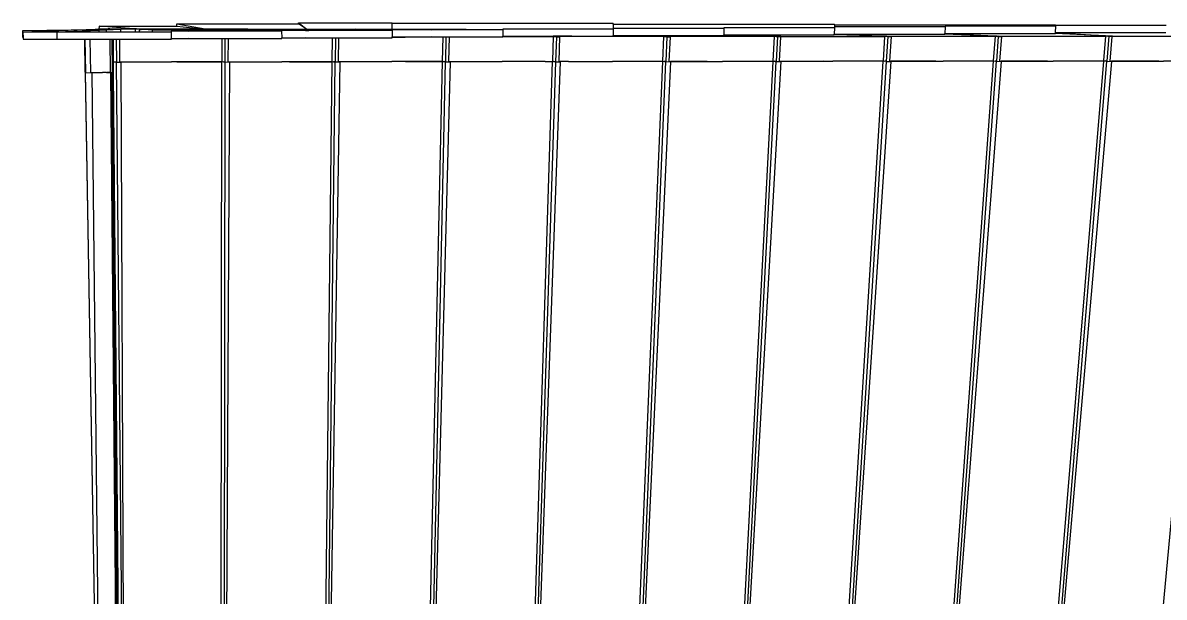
# Model space of a CAD drawing. Extents: x -21493 to 32459, y -48437 to 49697.
# Drawn here: x -13010 to -4994, y 45665 to 49697 of the extents above; entities that cross this region are included whole.
import ezdxf

# ---------------------------------------------------------------- set-up
doc = ezdxf.new("R2010")
doc.units = 0
doc.layers.get('0').update_dxf_attribs({"linetype": 'CONTINUOUS'})

msp = doc.modelspace()

# ---------------------------------------------------------------- linework, layer by layer
for p, q in [((-11072.7, 49697.5), (-10416.2, 49697.5)), ((-11072.7, 49690.7), (-11072.7, 49697.5)), ((-11072.7, 49697.5), (-11016.3, 49653.7)), ((-10416.2, 49694), (-10416.2, 49697.5)), ((-13009.7, 49643.8), (-12500.6, 49651.1)), ((-13009, 49593.8), (-13009.7, 49643.8)), ((-12500.6, 49651.1), (-13009.4, 49632.9)), ((-12769.5, 49632.9), (-13009.4, 49632.9)), ((-13009.4, 49632.9), (-13008, 49593.8)), ((-12475, 49644.6), (-12769.5, 49632.9)), ((-12767.8, 49582.9), (-12769.5, 49632.9)), ((-12475.4, 49632.8), (-12769.5, 49632.9)), ((-12474.8, 49652), (-12500.6, 49651.1)), ((-12500.6, 49651.1), (-12474.8, 49651.5)), ((-12475, 49644.6), (-12475.4, 49632.8)), ((-12425.1, 49632.8), (-12475.4, 49632.8)), ((-12474.8, 49651.5), (-12475, 49644.6)), ((-12425.5, 49646.6), (-12475, 49644.6)), ((-12474.2, 49674.2), (-12474.8, 49652)), ((-12411.5, 49654.3), (-12474.8, 49652)), ((-12474.8, 49651.5), (-12418.5, 49652.3)), ((-12474.8, 49652), (-12474.8, 49651.5)), ((-12229.9, 49656.1), (-12474.2, 49674.2)), ((-12474.2, 49674.2), (-11928, 49674.2)), ((-12425.7, 49650.2), (-12418.5, 49652.3)), ((-12425.7, 49650.2), (-12425.5, 49646.6)), ((-12323.1, 49650.7), (-12425.5, 49646.6)), ((-12425.5, 49646.6), (-12425.1, 49632.8)), ((-12322.8, 49632.8), (-12425.1, 49632.8)), ((-12418.5, 49652.3), (-12411.5, 49654.3)), ((-12418.5, 49652.3), (-12398.8, 49652.6)), ((-12411.5, 49654.3), (-12405.1, 49656.2)), ((-12398.8, 49654.8), (-12411.5, 49654.3)), ((-12405.1, 49656.2), (-12229.9, 49656.1)), ((-12398.8, 49654.8), (-12220.5, 49654.8)), ((-12323.1, 49652.6), (-12398.8, 49652.6)), ((-12220.5, 49654.8), (-12323.1, 49650.7)), ((-12323.1, 49652.6), (-12323.1, 49650.7)), ((-12323.1, 49650.7), (-12322.8, 49632.8)), ((-12219.8, 49632.8), (-12322.8, 49632.8)), ((-12229.9, 49656.1), (-11750.1, 49656)), ((-12211.3, 49654.8), (-12229.9, 49656.1)), ((-12220.5, 49654.8), (-12219.8, 49632.8)), ((-12220.5, 49654.8), (-12211.3, 49654.8)), ((-12192.2, 49632.8), (-12219.8, 49632.8)), ((-12211.3, 49654.8), (-11737.9, 49654.8)), ((-12162, 49651.1), (-12211.3, 49654.8)), ((-12162, 49651.1), (-12192.8, 49646)), ((-12192.8, 49646), (-12192.2, 49632.8)), ((-12100, 49632.8), (-12192.2, 49632.8)), ((-12154.3, 49652.4), (-12162, 49651.1)), ((-12099.6, 49646.5), (-12162, 49651.1)), ((-12154.3, 49652.4), (-11713, 49652.2)), ((-12100, 49632.8), (-12099.6, 49646.5)), ((-11968.3, 49632.8), (-12100, 49632.8)), ((-11928.5, 49646.5), (-12099.6, 49646.5)), ((-11928.6, 49639.1), (-11968.4, 49637.9)), ((-11928.7, 49637.9), (-11968.4, 49637.9)), ((-11968.4, 49637.9), (-11968.3, 49632.8)), ((-11968.3, 49632.8), (-11967.3, 49588)), ((-11928.6, 49639.1), (-11928.7, 49637.9)), ((-11912.9, 49637.9), (-11928.7, 49637.9)), ((-11928.6, 49640.7), (-11928.5, 49646.5)), ((-11921.1, 49639.4), (-11928.6, 49640.7)), ((-11928.6, 49640.7), (-11928.6, 49639.1)), ((-11921.1, 49639.4), (-11928.6, 49639.1)), ((-11687.5, 49646.5), (-11928.5, 49646.5)), ((-11928, 49674.2), (-11927.4, 49690.7)), ((-11928, 49674.2), (-11750.1, 49656)), ((-11927.4, 49690.7), (-11072.7, 49690.7)), ((-11927.4, 49690.7), (-11730.1, 49656)), ((-11687.5, 49646.5), (-11921.1, 49639.4)), ((-11912.9, 49637.9), (-11921.1, 49639.4)), ((-11847.4, 49637.9), (-11912.9, 49637.9)), ((-11847.4, 49637.9), (-11669.9, 49645.4)), ((-11657.4, 49637.9), (-11847.4, 49637.9)), ((-11750.1, 49656), (-11737.9, 49654.8)), ((-11750.1, 49656), (-11730.1, 49656)), ((-11737.9, 49654.8), (-11713, 49652.2)), ((-11737.9, 49654.8), (-11723, 49654.8)), ((-11730.1, 49656), (-11430, 49655.9)), ((-11730.1, 49656), (-11723, 49654.8)), ((-11723, 49654.8), (-11708.5, 49652.2)), ((-11723, 49654.8), (-11449, 49654.8)), ((-11713, 49652.2), (-11702.2, 49651.1)), ((-11713, 49652.2), (-11708.5, 49652.2)), ((-11708.5, 49652.2), (-11702.2, 49651.1)), ((-11708.5, 49652.2), (-11511.3, 49652.1)), ((-11664, 49647.2), (-11702.2, 49651.1)), ((-11664, 49647.2), (-11687.5, 49646.5)), ((-11675.9, 49646.5), (-11687.5, 49646.5)), ((-11675.9, 49646.5), (-11669.9, 49645.4)), ((-11657.1, 49646.5), (-11675.9, 49646.5)), ((-11669.9, 49645.4), (-11657.1, 49646)), ((-11669.9, 49645.4), (-11657.2, 49643.2)), ((-11535.5, 49651.1), (-11664, 49647.2)), ((-11657.1, 49646.5), (-11664, 49647.2)), ((-11657.2, 49643.2), (-11657.4, 49637.9)), ((-11657.3, 49637.9), (-11657.4, 49637.9)), ((-11657.3, 49637.9), (-11657.2, 49643.2)), ((-11489.2, 49637.9), (-11657.3, 49637.9)), ((-11657.2, 49643.2), (-11657.1, 49646)), ((-11489.4, 49643.2), (-11657.2, 49643.2)), ((-11657.1, 49646), (-11535.5, 49651.1)), ((-11657.1, 49646), (-11657.1, 49646.5)), ((-11535.5, 49651.1), (-11511.3, 49652.1)), ((-11502, 49652.1), (-11535.5, 49651.1)), ((-11511.3, 49652.1), (-11449, 49654.8)), ((-11511.3, 49652.1), (-11502, 49652.1)), ((-11449, 49653.7), (-11502, 49652.1)), ((-11502, 49652.1), (-11448.9, 49652.1)), ((-11489.4, 49643.2), (-11489.8, 49651.5)), ((-11489.8, 49651.5), (-11448.9, 49651.5)), ((-11489.2, 49637.9), (-11489.4, 49643.2)), ((-11448.7, 49643.2), (-11489.4, 49643.2)), ((-11448.6, 49637.9), (-11489.2, 49637.9)), ((-11449, 49654.8), (-11449, 49653.7)), ((-11449, 49653.7), (-11429.9, 49653.7)), ((-11448.9, 49652.1), (-11449, 49653.7)), ((-11448.9, 49651.5), (-11448.9, 49652.1)), ((-11448.9, 49652.1), (-11429.9, 49652.1)), ((-11448.9, 49651.5), (-11429.8, 49651.5)), ((-11448.9, 49651.5), (-11448.6, 49643.2)), ((-11448.7, 49643.2), (-11448.9, 49651.5)), ((-11448.6, 49637.9), (-11448.7, 49643.2)), ((-11448.6, 49643.2), (-11448.7, 49643.2)), ((-11448.6, 49643.2), (-11448.5, 49637.9)), ((-11429.5, 49643.2), (-11448.6, 49643.2)), ((-11448.5, 49637.9), (-11448.6, 49637.9)), ((-11429.3, 49637.9), (-11448.5, 49637.9)), ((-11430, 49655.9), (-11429.9, 49653.7)), ((-11429.9, 49653.7), (-11016.9, 49653.7)), ((-11429.9, 49653.7), (-11429.9, 49652.1)), ((-11429.9, 49652.1), (-11429.8, 49651.5)), ((-11429.9, 49652.1), (-11360.7, 49652.1)), ((-11429.8, 49651.5), (-11408.6, 49651.5)), ((-11429.8, 49651.5), (-11429.5, 49643.2)), ((-11429.5, 49643.2), (-11429.3, 49637.9)), ((-11360.2, 49643.2), (-11429.5, 49643.2)), ((-11359.9, 49637.9), (-11429.3, 49637.9)), ((-11360.6, 49651.1), (-11408.6, 49651.5)), ((-11360.7, 49652.1), (-11360.6, 49651.1)), ((-11356.8, 49651), (-11360.6, 49651.1)), ((-11360.6, 49651.1), (-11360.2, 49643.2)), ((-11360.2, 49643.2), (-11359.9, 49637.9)), ((-11356.5, 49643.2), (-11360.2, 49643.2)), ((-11356.2, 49637.9), (-11359.9, 49637.9)), ((-11356.5, 49643.2), (-11356.8, 49651)), ((-11356.2, 49637.9), (-11356.5, 49643.2)), ((-11184, 49643.2), (-11356.5, 49643.2)), ((-11192, 49637.9), (-11356.2, 49637.9)), ((-11184, 49643.2), (-11192, 49643)), ((-11067.2, 49643), (-11192, 49643)), ((-11192, 49643), (-11192, 49637.9)), ((-11192, 49637.9), (-11191.3, 49593.1)), ((-11006, 49646.5), (-11184, 49643.2)), ((-11067.4, 49643.2), (-11184, 49643.2)), ((-11016.9, 49653.7), (-11072.7, 49690.7)), ((-11067.2, 49643), (-11067.4, 49643.2)), ((-11019.1, 49643.2), (-11067.4, 49643.2)), ((-11024.1, 49643), (-11067.2, 49643)), ((-11024.1, 49643), (-11019.1, 49643.2)), ((-11002.6, 49643), (-11024.1, 49643)), ((-11019.1, 49643.2), (-11001.8, 49643.7)), ((-11002.8, 49643.2), (-11019.1, 49643.2)), ((-11016.9, 49653.7), (-11016.3, 49653.7)), ((-11013, 49651.1), (-11016.9, 49653.7)), ((-11016.3, 49653.7), (-11013, 49651.1)), ((-11016.3, 49653.7), (-10672.5, 49653.7)), ((-11006, 49646.5), (-11013, 49651.1)), ((-10759.1, 49651.1), (-11006, 49646.5)), ((-11001.8, 49643.7), (-11006, 49646.5)), ((-11002.8, 49643.2), (-11002.6, 49643)), ((-11001, 49643.2), (-11002.8, 49643.2)), ((-11001, 49643), (-11002.6, 49643)), ((-11001.8, 49643.7), (-10759.1, 49651.1)), ((-11001, 49643.2), (-11001.8, 49643.7)), ((-11001, 49643), (-11001, 49643.2)), ((-10672.4, 49643), (-11001, 49643)), ((-10759.1, 49651.1), (-10672.5, 49653.7)), ((-10672.5, 49652.7), (-10759.1, 49651.1)), ((-10672.5, 49653.7), (-10672.5, 49652.7)), ((-10672.4, 49643), (-10672.5, 49652.7)), ((-10672.5, 49652.7), (-10672.3, 49643)), ((-10672.5, 49652.7), (-10416.2, 49652.7)), ((-10672.3, 49643), (-10672.4, 49643)), ((-10416.2, 49643), (-10672.3, 49643)), ((-10416.2, 49694), (-8863.3, 49694)), ((-10416.2, 49652.7), (-10416.2, 49694)), ((-10416.2, 49652.7), (-9896, 49652.7)), ((-10416.2, 49643), (-10416.2, 49652.7)), ((-10415.6, 49643), (-10416.2, 49643)), ((-9982.6, 49651.1), (-10415.6, 49648.2)), ((-10415.6, 49648.2), (-10415.6, 49643)), ((-10141.2, 49648.2), (-10415.6, 49648.2)), ((-10415.6, 49643), (-10415.4, 49598.2)), ((-10141.2, 49648.2), (-9982.6, 49651.1)), ((-9896, 49648.2), (-10141.2, 49648.2)), ((-9982.6, 49651.1), (-9896, 49652.7)), ((-9896, 49651.7), (-9982.6, 49651.1)), ((-9896, 49652.7), (-9896, 49651.7)), ((-9896, 49648.2), (-9896, 49651.7)), ((-9896, 49651.7), (-9639.2, 49651.7)), ((-9896, 49651.7), (-9896, 49648.2)), ((-9639.2, 49648.2), (-9896, 49648.2)), ((-9896, 49648.2), (-9896, 49648.2)), ((-9639.2, 49648.2), (-9639.4, 49603.3)), ((-8863.3, 49653.3), (-9639.2, 49653.3)), ((-9639.2, 49653.3), (-9639.2, 49651.7)), ((-9639.2, 49651.7), (-9639.2, 49648.2)), ((-8863.3, 49688.9), (-8863.3, 49694)), ((-8863.3, 49688.9), (-7310.4, 49688.9)), ((-8863.3, 49688.9), (-8863.3, 49653.3)), ((-8862.7, 49653.3), (-8863.3, 49653.3)), ((-8862.7, 49653.3), (-8863.3, 49608.4)), ((-8086.2, 49658.4), (-8862.7, 49658.4)), ((-8862.7, 49658.4), (-8862.7, 49653.3)), ((-8086.2, 49658.4), (-8087.2, 49613.5)), ((-8086.1, 49663.5), (-8086.2, 49658.4)), ((-7310.4, 49663.5), (-8086.1, 49663.5)), ((-7309.7, 49663.5), (-7311.1, 49618.6)), ((-7311.1, 49618.6), (-7310.6, 49618.6)), ((-7310.7, 49613.5), (-7310.6, 49618.6)), ((-7310.6, 49618.6), (-6534.6, 49618.6)), ((-7310.6, 49618.6), (-6957.3, 49604.3)), ((-7310.4, 49683.8), (-7310.4, 49688.9)), ((-7310.4, 49683.8), (-5757.5, 49683.8)), ((-7310.4, 49683.8), (-7310.4, 49663.5)), ((-7309.7, 49663.5), (-7310.4, 49663.5)), ((-7309.5, 49668.6), (-7309.7, 49663.5)), ((-6533.1, 49668.6), (-7309.5, 49668.6)), ((-6533.1, 49668.6), (-6534.9, 49623.7)), ((-6534.9, 49623.7), (-6534.4, 49623.7)), ((-6534.6, 49618.6), (-6534.4, 49623.7)), ((-6181.4, 49604.4), (-6534.6, 49618.6)), ((-6534.4, 49623.7), (-5758.4, 49623.7)), ((-6534.4, 49623.7), (-6181.3, 49605.3)), ((-6532.9, 49673.7), (-6533.1, 49668.6)), ((-5757.5, 49673.7), (-6532.9, 49673.7)), ((-5756.5, 49673.7), (-5758.6, 49628.8)), ((-5758.6, 49628.8), (-5758.2, 49628.8)), ((-5758.4, 49623.7), (-5758.2, 49628.8)), ((-5405.4, 49605.3), (-5758.4, 49623.7)), ((-5758.2, 49628.8), (-4982.2, 49628.8)), ((-5758.2, 49628.8), (-5405.3, 49606.2)), ((-5757.5, 49678.8), (-5757.5, 49683.8)), ((-5757.5, 49678.8), (-5756.2, 49678.8)), ((-5757.5, 49673.7), (-5757.5, 49678.8)), ((-5756.5, 49673.7), (-5757.5, 49673.7)), ((-5756.2, 49678.8), (-5756.5, 49673.7)), ((-4979.8, 49678.8), (-5756.2, 49678.8)), ((-13008, 49593.8), (-13009, 49593.8)), ((-13008, 49593.8), (-13007.6, 49582.9)), ((-13007.6, 49582.9), (-12767.8, 49582.9)), ((-12767.8, 49582.9), (-12577, 49582.9)), ((-12577, 49582.9), (-12573.1, 49351.1)), ((-12577, 49582.9), (-12570.9, 49582.9)), ((-12570.9, 49582.9), (-12538, 49582.9)), ((-12567, 49351.8), (-12570.9, 49582.9)), ((-12538, 49582.9), (-12535.5, 49349.2)), ((-12538, 49582.9), (-12398.4, 49582.9)), ((-12398.4, 49582.9), (-12396.3, 49351.9)), ((-12398.4, 49582.9), (-12382.5, 49582.9)), ((-12380.4, 49352.6), (-12382.5, 49582.9)), ((-12382.5, 49582.9), (-12376.3, 49582.9)), ((-12376.3, 49582.9), (-12374.9, 49423)), ((-12376.3, 49582.9), (-12351.3, 49582.9)), ((-12349.9, 49420.3), (-12351.3, 49582.9)), ((-12351.3, 49582.9), (-12329, 49582.9)), ((-12328.3, 49424.3), (-12329, 49582.9)), ((-12329, 49582.9), (-11966.7, 49582.9)), ((-11967.3, 49588), (-11966.8, 49588)), ((-11966.7, 49582.9), (-11966.8, 49588)), ((-11966.8, 49588), (-11846.2, 49588)), ((-11846.2, 49588), (-11966.7, 49582.9)), ((-11846.2, 49588), (-11613.1, 49588)), ((-11613.1, 49588), (-11613.2, 49425.3)), ((-11613.1, 49588), (-11588.1, 49588)), ((-11588.3, 49422.3), (-11588.1, 49588)), ((-11588.1, 49588), (-11565.8, 49588)), ((-11566.7, 49424.8), (-11565.8, 49588)), ((-11565.8, 49588), (-11190.8, 49588)), ((-11191.3, 49593.1), (-11190.9, 49593.1)), ((-11190.8, 49588), (-11190.9, 49593.1)), ((-11190.9, 49593.1), (-11023.3, 49593.1)), ((-11023.3, 49593.1), (-11190.8, 49588)), ((-11023.3, 49593.1), (-10837.2, 49593.1)), ((-10837.2, 49593.1), (-10839.1, 49426.1)), ((-10837.2, 49593.1), (-10812.2, 49593.1)), ((-10814.1, 49423), (-10812.2, 49593.1)), ((-10812.2, 49593.1), (-10789.9, 49593.1)), ((-10792.5, 49425.3), (-10789.9, 49593.1)), ((-10789.9, 49593.1), (-10414.9, 49593.1)), ((-10415.4, 49598.2), (-10415, 49598.2)), ((-10414.9, 49593.1), (-10415, 49598.2)), ((-10415, 49598.2), (-10140.8, 49598.2)), ((-10140.8, 49598.2), (-10414.9, 49593.1)), ((-10140.8, 49598.2), (-10061.2, 49598.2)), ((-10061.2, 49598.2), (-10064.9, 49426.9)), ((-10061.2, 49598.2), (-10036.3, 49598.2)), ((-10040, 49423.7), (-10036.3, 49598.2)), ((-10036.3, 49598.2), (-10013.9, 49598.2)), ((-10018.3, 49425.8), (-10013.9, 49598.2)), ((-10013.9, 49598.2), (-9638.9, 49598.2)), ((-9639.4, 49603.3), (-9638.9, 49603.3)), ((-9638.9, 49601), (-9638.9, 49603.3)), ((-9638.9, 49603.3), (-9119.7, 49603.3)), ((-9638.9, 49603.3), (-9285.2, 49601.5)), ((-9638.9, 49601), (-9285.3, 49601)), ((-9638.9, 49600.8), (-9638.9, 49601)), ((-9285.3, 49600.8), (-9638.9, 49600.8)), ((-9638.9, 49598.2), (-9638.9, 49600.8)), ((-9285.3, 49600.6), (-9638.9, 49598.2)), ((-9285.3, 49600.6), (-9290.8, 49427.8)), ((-9285.2, 49601.5), (-9285.3, 49601)), ((-9285.3, 49601), (-9285.3, 49600.8)), ((-9285.3, 49600.8), (-9285.3, 49600.6)), ((-9271.1, 49600.7), (-9285.3, 49600.6)), ((-9155.2, 49602.9), (-9285.2, 49602.8)), ((-9285.2, 49602.8), (-9275, 49601.4)), ((-9285.2, 49602.8), (-9285.2, 49601.5)), ((-9285.2, 49601.5), (-9275, 49601.4)), ((-9275, 49601.4), (-9237.9, 49601.3)), ((-9275, 49601.4), (-9269.1, 49600.7)), ((-9263.5, 49600.7), (-9269.1, 49600.7)), ((-9269.1, 49600.7), (-9263.5, 49599.9)), ((-9265.9, 49424.4), (-9260.3, 49599.5)), ((-9263.5, 49600.7), (-9241.8, 49600.9)), ((-9263.4, 49600.8), (-9263.5, 49600.8)), ((-9263.5, 49600.7), (-9263.4, 49600.8)), ((-9263.4, 49599.9), (-9263.5, 49600.7)), ((-9263.5, 49599.9), (-9263.4, 49599.9)), ((-9263.4, 49599.9), (-9260.3, 49599.5)), ((-9260.3, 49599.5), (-9241.8, 49599.5)), ((-9244.2, 49426.3), (-9237.9, 49599.6)), ((-9241.8, 49601), (-9241.8, 49600.9)), ((-9241.8, 49600.9), (-9241.8, 49599.5)), ((-9237.9, 49600.9), (-9241.8, 49600.9)), ((-9241.8, 49599.5), (-9237.9, 49599.6)), ((-9174.9, 49601.3), (-9237.9, 49601.3)), ((-9237.9, 49601.3), (-9237.9, 49601.3)), ((-9237.9, 49601.3), (-9237.9, 49600.9)), ((-9237.9, 49600.9), (-9237.9, 49599.6)), ((-9155.2, 49601.5), (-9174.9, 49601.3)), ((-9155.2, 49601.3), (-9174.9, 49601.3)), ((-9144.7, 49601.5), (-9155.2, 49602.9)), ((-9155.2, 49602.9), (-9155.2, 49601.5)), ((-9155.2, 49601.5), (-9155.2, 49601.3)), ((-9144.7, 49601.5), (-9155.2, 49601.5)), ((-9143.1, 49601.3), (-9155.2, 49601.3)), ((-9119.7, 49601.7), (-9144.7, 49601.5)), ((-9143.1, 49601.3), (-9144.7, 49601.5)), ((-9119.7, 49601.3), (-9143.1, 49601.3)), ((-9119.7, 49601.7), (-9119.7, 49603.3)), ((-9119.7, 49603.3), (-8862.9, 49603.3)), ((-9119.7, 49601.3), (-9119.7, 49601.7)), ((-8509.3, 49601.3), (-9119.7, 49601.3)), ((-8863.3, 49608.4), (-8862.9, 49608.4)), ((-8862.9, 49603.3), (-8862.9, 49608.4)), ((-8862.9, 49608.4), (-8086.8, 49608.4)), ((-8862.9, 49608.4), (-8509.3, 49602.4)), ((-8509.3, 49601.5), (-8862.9, 49603.3)), ((-8509.3, 49601.3), (-8516.6, 49428.6)), ((-8509.3, 49602.4), (-8499.7, 49602.3)), ((-8509.3, 49602.4), (-8509.3, 49601.5)), ((-8509.3, 49601.5), (-8509.3, 49601.3)), ((-8495.1, 49601.4), (-8509.3, 49601.5)), ((-8499.7, 49602.3), (-8461.9, 49601.6)), ((-8499.7, 49602.3), (-8493.4, 49601.4)), ((-8461.9, 49601.3), (-8493.4, 49601.4)), ((-8493.4, 49601.4), (-8487.5, 49600.6)), ((-8491.7, 49425.1), (-8484.4, 49600.2)), ((-8487.5, 49600.6), (-8487.5, 49601.3)), ((-8465.8, 49601.2), (-8487.5, 49601.3)), ((-8487.5, 49601.3), (-8487.5, 49601.3)), ((-8487.5, 49600.6), (-8484.4, 49600.2)), ((-8484.4, 49600.2), (-8465.9, 49600)), ((-8470, 49426.8), (-8462, 49599.9)), ((-8465.8, 49601.2), (-8465.9, 49600)), ((-8465.9, 49600), (-8462, 49599.9)), ((-8461.9, 49601.3), (-8462, 49599.9)), ((-7733.4, 49601.8), (-8461.9, 49601.8)), ((-8461.9, 49601.8), (-8461.9, 49601.6)), ((-8461.9, 49601.6), (-8461.9, 49601.3)), ((-8087.2, 49613.5), (-8086.8, 49613.5)), ((-8086.8, 49608.4), (-8086.8, 49613.5)), ((-8086.8, 49613.5), (-7310.7, 49613.5)), ((-8086.8, 49613.5), (-7733.3, 49603.4)), ((-7733.4, 49602.4), (-8086.8, 49608.4)), ((-7733.4, 49601.8), (-7742.4, 49429.4)), ((-7733.3, 49603.4), (-7733.4, 49602.4)), ((-7719, 49602.2), (-7733.4, 49602.4)), ((-7733.4, 49602.2), (-7733.4, 49601.8)), ((-7733.3, 49603.4), (-7724.7, 49603.1)), ((-7724.7, 49603.1), (-7686, 49602)), ((-7724.7, 49603.1), (-7718, 49602.2)), ((-7686, 49601.7), (-7718, 49602.2)), ((-7718, 49602.2), (-7716.1, 49601.9)), ((-7717.6, 49425.8), (-7708.4, 49600.8)), ((-7716.1, 49601.9), (-7711.6, 49601.3)), ((-7711.6, 49601.3), (-7711.5, 49601.8)), ((-7711.5, 49601.8), (-7711.6, 49601.8)), ((-7711.6, 49601.3), (-7708.4, 49600.8)), ((-7689.9, 49601.5), (-7711.5, 49601.8)), ((-7708.4, 49600.8), (-7689.9, 49600.4)), ((-7695.9, 49427.3), (-7686.1, 49600.3)), ((-7689.9, 49601.5), (-7689.9, 49600.4)), ((-7689.9, 49600.4), (-7686.1, 49600.3)), ((-7686, 49601.4), (-7686.1, 49600.3)), ((-7685.9, 49602.3), (-7686, 49602)), ((-7686, 49602), (-7686, 49601.7)), ((-7686, 49601.7), (-7686, 49601.4)), ((-7685.9, 49602.3), (-6957.5, 49602.4)), ((-6957.4, 49603.4), (-7310.7, 49613.5)), ((-6957.5, 49602.4), (-6968.2, 49430.3)), ((-6957.4, 49603), (-6957.5, 49602.4)), ((-6957.3, 49604.3), (-6957.4, 49603.4)), ((-6943, 49603), (-6957.4, 49603.4)), ((-6957.3, 49604.3), (-6947.9, 49603.9)), ((-6947.9, 49603.9), (-6910, 49602.4)), ((-6947.9, 49603.9), (-6940.9, 49602.9)), ((-6943.4, 49426.5), (-6932.5, 49601.7)), ((-6910, 49602), (-6940.9, 49602.9)), ((-6940.9, 49602.9), (-6937.5, 49602.4)), ((-6937.5, 49602.4), (-6935.6, 49602.1)), ((-6935.6, 49602.4), (-6935.6, 49602.4)), ((-6935.6, 49602.1), (-6935.6, 49602.4)), ((-6913.9, 49601.7), (-6935.6, 49602.4)), ((-6935.6, 49602.1), (-6935.6, 49602.1)), ((-6935.6, 49602.1), (-6932.5, 49601.7)), ((-6932.5, 49601.7), (-6914, 49601)), ((-6921.7, 49427.8), (-6910.1, 49600.9)), ((-6914, 49601), (-6913.9, 49601.7)), ((-6914, 49601), (-6910.1, 49600.9)), ((-6910, 49602), (-6910.1, 49601.6)), ((-6910.1, 49601.6), (-6910.1, 49600.9)), ((-6910, 49602.8), (-6181.5, 49602.9)), ((-6910, 49602.8), (-6910, 49602.4)), ((-6910, 49602.4), (-6910, 49602)), ((-6181.5, 49602.9), (-6194, 49431.1)), ((-6181.5, 49603.8), (-6181.5, 49602.9)), ((-6181.3, 49605.3), (-6181.4, 49604.4)), ((-6167, 49603.8), (-6181.4, 49604.4)), ((-6181.3, 49605.3), (-6173.5, 49604.9)), ((-6173.5, 49604.9), (-6134.1, 49602.8)), ((-6173.5, 49604.9), (-6166, 49603.7)), ((-6169.3, 49427.2), (-6156.6, 49602.3)), ((-6134.1, 49602.4), (-6166, 49603.7)), ((-6166, 49603.7), (-6160.8, 49602.9)), ((-6160.8, 49602.9), (-6159.7, 49602.8)), ((-6159.7, 49602.9), (-6159.6, 49602.9)), ((-6159.7, 49602.8), (-6159.6, 49602.8)), ((-6159.6, 49602.8), (-6159.6, 49602.9)), ((-6138, 49602), (-6159.6, 49602.9)), ((-6159.6, 49602.8), (-6156.6, 49602.3)), ((-6156.6, 49602.3), (-6138, 49601.4)), ((-6147.5, 49428.3), (-6134.2, 49601.2)), ((-6138, 49602), (-6138, 49601.4)), ((-6138, 49601.4), (-6134.2, 49601.2)), ((-6134.1, 49601.9), (-6134.2, 49601.2)), ((-6134, 49603.4), (-6134.1, 49602.8)), ((-6134.1, 49602.8), (-6134.1, 49602.4)), ((-6134.1, 49602.4), (-6134.1, 49601.9)), ((-6134, 49603.4), (-5405.6, 49603.4)), ((-5405.6, 49603.4), (-5419.8, 49431.9)), ((-5405.5, 49604.6), (-5405.6, 49603.4)), ((-5405.3, 49606.2), (-5405.4, 49605.3)), ((-5390.9, 49604.6), (-5405.4, 49605.3)), ((-5405.3, 49606.2), (-5396.7, 49605.7)), ((-5396.7, 49605.7), (-5358.1, 49603.2)), ((-5396.7, 49605.7), (-5388.8, 49604.4)), ((-5395.1, 49427.9), (-5380.6, 49603.1)), ((-5358.1, 49602.8), (-5388.8, 49604.4)), ((-5388.8, 49604.4), (-5381.7, 49603.3)), ((-5362, 49602.3), (-5381.7, 49603.3)), ((-5381.7, 49603.3), (-5380.6, 49603.1)), ((-5380.6, 49603.1), (-5362, 49602.1)), ((-5373.3, 49428.9), (-5358.2, 49601.8)), ((-5362, 49602.3), (-5362, 49602.1)), ((-5362, 49602.1), (-5358.2, 49601.8)), ((-5358.1, 49602.8), (-5358.2, 49602.1)), ((-5358.2, 49602.1), (-5358.2, 49601.8)), ((-5358, 49603.9), (-5358.1, 49603.2)), ((-5358.1, 49603.2), (-5358.1, 49602.8)), ((-5358, 49603.9), (-4629.6, 49604)), ((-12375.4, 49423), (-12374.9, 49423)), ((-12374.9, 49423), (-12375.4, 49423)), ((-12375.4, 49423), (-12374.8, 49352.7)), ((-12374.9, 49423), (-12374.9, 49423)), ((-12374.9, 49423), (-12350.4, 49420.3)), ((-12351, 49420.3), (-12374.9, 49423)), ((-12314.7, 45432.1), (-12351, 49420.3)), ((-12350.4, 49420.3), (-12351, 49420.3)), ((-12350.4, 49420.3), (-12349.9, 49420.3)), ((-12349.9, 49420.3), (-12319.8, 49421.7)), ((-12328.3, 49424.3), (-12319.6, 49424.3)), ((-12319.8, 49421.7), (-12319.5, 49421.7)), ((-12301.4, 45435.8), (-12319.8, 49421.7)), ((-12319.6, 49424.3), (-11965.9, 49424.3)), ((-11928.5, 49424.3), (-11965.9, 49424.3)), ((-11928.5, 49424.3), (-11736.3, 49424.3)), ((-11736.3, 49424.1), (-11928.5, 49424.3)), ((-11736.3, 49424.3), (-11736.3, 49424.1)), ((-11736.3, 49424.3), (-11720.9, 49424.3)), ((-11720.9, 49424.1), (-11736.3, 49424.1)), ((-11720.9, 49424.1), (-11720.9, 49424.3)), ((-11720.9, 49424.3), (-11675.7, 49424.3)), ((-11675.7, 49424), (-11720.9, 49424.1)), ((-11675.7, 49424.3), (-11675.7, 49424)), ((-11675.7, 49424.3), (-11630.7, 49424.3)), ((-11630.7, 49424), (-11675.7, 49424)), ((-11630.7, 49424.3), (-11630.7, 49424)), ((-11630.7, 49424.3), (-11613.6, 49424.3)), ((-11613.6, 49424), (-11630.7, 49424)), ((-11613.6, 49424), (-11618.1, 45437.3)), ((-11613.2, 49425.2), (-11613.6, 49425.3)), ((-11613.6, 49425.3), (-11613.2, 49425.3)), ((-11613.6, 49425.3), (-11613.6, 49424.3)), ((-11613.6, 49424.3), (-11613.6, 49424)), ((-11613.2, 49425.3), (-11613.2, 49425.2)), ((-11613.2, 49425.2), (-11613.2, 49425.1)), ((-11613.2, 49425.1), (-11601.3, 49423.8)), ((-11589.8, 49422.4), (-11601.3, 49423.8)), ((-11601.3, 49423.8), (-11589.3, 49422.4)), ((-11594.3, 45434.2), (-11589.8, 49422.4)), ((-11589.3, 49422.4), (-11589.8, 49422.4)), ((-11589.3, 49422.4), (-11588.3, 49422.3)), ((-11588.3, 49422.3), (-11557.9, 49423.4)), ((-11557.9, 49423.4), (-11580.2, 45436.4)), ((-11566.7, 49424.8), (-11557.6, 49424.8)), ((-11557.9, 49423.4), (-11557.6, 49423.4)), ((-11557.6, 49424.8), (-11191.8, 49424.8)), ((-11136.7, 49424.8), (-11191.8, 49424.8)), ((-11136.7, 49424.8), (-10839.5, 49424.8)), ((-10839.5, 49424.6), (-11136.7, 49424.8)), ((-10839.5, 49424.6), (-10884.7, 45438.1)), ((-10860.9, 45435), (-10815.7, 49423.1)), ((-10783.7, 49423.8), (-10846.8, 45437)), ((-10839.1, 49426.1), (-10839.5, 49426.1)), ((-10839.5, 49426.1), (-10839.1, 49426.1)), ((-10839.5, 49426.1), (-10839.5, 49424.8)), ((-10839.5, 49424.8), (-10839.5, 49424.6)), ((-10839.1, 49426.1), (-10839.1, 49426)), ((-10839.1, 49426.1), (-10839.1, 49426.1)), ((-10839.1, 49426), (-10827.1, 49424.6)), ((-10815.7, 49423.1), (-10827.1, 49424.6)), ((-10827.1, 49424.6), (-10815.1, 49423.1)), ((-10815.1, 49423.1), (-10815.7, 49423.1)), ((-10815.1, 49423.1), (-10814.1, 49423)), ((-10814.1, 49423), (-10783.7, 49423.8)), ((-10792.5, 49425.3), (-10783.5, 49425.3)), ((-10783.7, 49423.8), (-10783.5, 49423.8)), ((-10783.5, 49425.3), (-10417.6, 49425.3)), ((-10321.7, 49425.3), (-10417.6, 49425.3)), ((-10321.7, 49425.3), (-10065.4, 49425.3)), ((-10065.4, 49425.2), (-10321.7, 49425.3)), ((-10065.4, 49425.2), (-10151.3, 45438.9)), ((-10127.5, 45435.7), (-10041.6, 49423.8)), ((-10009.6, 49424.1), (-10113.4, 45437.6)), ((-10065.3, 49426.9), (-10065.4, 49425.3)), ((-10065.4, 49425.3), (-10065.4, 49425.2)), ((-10064.9, 49426.9), (-10065.3, 49426.9)), ((-10065.3, 49426.9), (-10064.9, 49426.9)), ((-10064.9, 49426.9), (-10064.9, 49426.8)), ((-10064.9, 49426.9), (-10064.9, 49426.9)), ((-10064.9, 49426.8), (-10053.9, 49425.4)), ((-10051.9, 49425.2), (-10053.9, 49425.4)), ((-10051.8, 49425.2), (-10051.9, 49425.2)), ((-10041.6, 49423.8), (-10051.8, 49425.2)), ((-10051.8, 49425.2), (-10041, 49423.8)), ((-10041, 49423.8), (-10041.6, 49423.8)), ((-10041, 49423.8), (-10040, 49423.7)), ((-10040, 49423.7), (-10009.6, 49424.1)), ((-10018.3, 49425.8), (-10009.3, 49425.8)), ((-10009.6, 49424.1), (-10009.3, 49424.1)), ((-10009.3, 49425.8), (-9643.5, 49425.8)), ((-9340.7, 49425.8), (-9643.5, 49425.8)), ((-9291.2, 49425.8), (-9417.8, 45439.7)), ((-9394.1, 45436.4), (-9267.4, 49424.5)), ((-9235.5, 49424.4), (-9380, 45438.2)), ((-9340.7, 49425.8), (-9291.2, 49425.8)), ((-9290.8, 49427.7), (-9291.2, 49427.8)), ((-9291.2, 49427.8), (-9290.8, 49427.8)), ((-9291.2, 49427.8), (-9291.2, 49425.8)), ((-9290.8, 49427.8), (-9290.8, 49427.7)), ((-9290.8, 49427.7), (-9290.8, 49427.7)), ((-9290.8, 49427.7), (-9281.7, 49426.5)), ((-9267.4, 49424.5), (-9281.7, 49426.5)), ((-9281.7, 49426.5), (-9266.7, 49424.5)), ((-9266.7, 49424.5), (-9267.4, 49424.5)), ((-9266.7, 49424.5), (-9265.9, 49424.4)), ((-9265.9, 49424.4), (-9235.5, 49424.4)), ((-9244.2, 49426.3), (-9235.1, 49426.3)), ((-9244.2, 49426.3), (-9235.1, 49426.3)), ((-9235.5, 49424.4), (-9235.2, 49424.4)), ((-9177.8, 49426.3), (-9235.1, 49426.3)), ((-9177.8, 49426.3), (-8869.3, 49426.3)), ((-8517.1, 49426.4), (-8869.3, 49426.3)), ((-8517.1, 49426.4), (-8684.4, 45440.6)), ((-8660.7, 45437.1), (-8493.3, 49425.2)), ((-8461.3, 49424.8), (-8646.5, 45438.8)), ((-8517, 49428.6), (-8517.1, 49426.4)), ((-8516.6, 49428.6), (-8517, 49428.6)), ((-8517, 49428.6), (-8516.6, 49428.6)), ((-8516.6, 49428.6), (-8516.6, 49428.5)), ((-8516.6, 49428.6), (-8516.6, 49428.6)), ((-8516.6, 49428.5), (-8504.7, 49426.9)), ((-8501.3, 49426.4), (-8504.7, 49426.9)), ((-8501.1, 49426.4), (-8501.3, 49426.4)), ((-8493.3, 49425.2), (-8501.1, 49426.4)), ((-8501.1, 49426.4), (-8492.7, 49425.2)), ((-8492.7, 49425.2), (-8493.3, 49425.2)), ((-8492.7, 49425.2), (-8491.7, 49425.1)), ((-8491.7, 49425.1), (-8461.3, 49424.8)), ((-8470, 49426.8), (-8461, 49426.7)), ((-8470, 49426.8), (-8361.6, 49426.8)), ((-8461.3, 49424.8), (-8461.1, 49424.8)), ((-8361.6, 49426.7), (-8461, 49426.7)), ((-8361.6, 49426.8), (-8361.6, 49426.7)), ((-8203.1, 49426.8), (-8361.6, 49426.7)), ((-8361.6, 49426.8), (-8203.1, 49426.8)), ((-8203.1, 49426.8), (-8095.1, 49426.8)), ((-7742.9, 49427), (-8095.1, 49426.8)), ((-7742.9, 49427), (-7951, 45441.4)), ((-7927.3, 45437.8), (-7719.1, 49426)), ((-7687.2, 49425.1), (-7913.1, 45439.5)), ((-7742.8, 49429.4), (-7742.9, 49427)), ((-7742.4, 49429.4), (-7742.8, 49429.4)), ((-7742.8, 49429.4), (-7742.4, 49429.4)), ((-7742.4, 49429.4), (-7742.4, 49429.3)), ((-7742.4, 49429.4), (-7742.4, 49429.4)), ((-7742.4, 49429.3), (-7730.5, 49427.6)), ((-7725.8, 49426.9), (-7730.5, 49427.6)), ((-7725.6, 49426.9), (-7725.8, 49426.9)), ((-7719.1, 49426), (-7725.6, 49426.9)), ((-7725.6, 49426.9), (-7718.6, 49425.9)), ((-7718.6, 49425.9), (-7719.1, 49426)), ((-7718.6, 49425.9), (-7717.6, 49425.8)), ((-7717.6, 49425.8), (-7687.2, 49425.1)), ((-7695.9, 49427.3), (-7686.8, 49427.1)), ((-7695.9, 49427.3), (-7674.2, 49427.3)), ((-7687.2, 49425.1), (-7686.9, 49425.1)), ((-7674.2, 49427.1), (-7686.8, 49427.1)), ((-7674.2, 49427.1), (-7674.2, 49427.3)), ((-7388.4, 49427.3), (-7674.2, 49427.1)), ((-7674.2, 49427.3), (-7388.4, 49427.3)), ((-7388.4, 49427.3), (-7321, 49427.3)), ((-6968.8, 49427.6), (-7321, 49427.3)), ((-6968.8, 49427.6), (-7217.5, 45442.2)), ((-7193.9, 45438.5), (-6945, 49426.7)), ((-6913, 49425.5), (-7179.7, 45440.1)), ((-6968.6, 49430.3), (-6968.8, 49427.6)), ((-6968.2, 49430.2), (-6968.6, 49430.3)), ((-6968.6, 49430.3), (-6968.2, 49430.3)), ((-6968.2, 49430.3), (-6968.2, 49430.2)), ((-6968.2, 49430.2), (-6968.2, 49430.2)), ((-6968.2, 49430.2), (-6956.3, 49428.4)), ((-6950.2, 49427.5), (-6956.3, 49428.4)), ((-6949.9, 49427.5), (-6950.2, 49427.5)), ((-6945, 49426.7), (-6949.9, 49427.5)), ((-6949.9, 49427.5), (-6944.4, 49426.6)), ((-6944.4, 49426.6), (-6945, 49426.7)), ((-6944.4, 49426.6), (-6943.4, 49426.5)), ((-6943.4, 49426.5), (-6913, 49425.5)), ((-6921.7, 49427.8), (-6912.6, 49427.5)), ((-6921.7, 49427.8), (-6813.1, 49427.8)), ((-6913, 49425.5), (-6912.8, 49425.4)), ((-6813.1, 49427.6), (-6912.6, 49427.5)), ((-6813.1, 49427.8), (-6813.1, 49427.6)), ((-6813.1, 49427.8), (-6708.2, 49427.8)), ((-6708.2, 49427.7), (-6813.1, 49427.6)), ((-6708.2, 49427.7), (-6708.2, 49427.8)), ((-6708.2, 49427.8), (-6683.1, 49427.8)), ((-6683.1, 49427.7), (-6708.2, 49427.7)), ((-6683.1, 49427.8), (-6683.1, 49427.7)), ((-6596.8, 49427.8), (-6683.1, 49427.7)), ((-6683.1, 49427.8), (-6596.8, 49427.8)), ((-6596.8, 49427.8), (-6546.8, 49427.8)), ((-6194.6, 49428.2), (-6546.8, 49427.8)), ((-6194.6, 49428.2), (-6484.1, 45443)), ((-6460.5, 45439.2), (-6170.8, 49427.4)), ((-6138.9, 49425.8), (-6446.2, 45440.7)), ((-6194.4, 49431.1), (-6194.6, 49428.2)), ((-6194, 49431), (-6194.4, 49431.1)), ((-6194.4, 49431.1), (-6194, 49431.1)), ((-6194, 49431.1), (-6194, 49431)), ((-6194, 49431), (-6182.1, 49429.2)), ((-6194, 49431), (-6194, 49431)), ((-6174.4, 49427.9), (-6182.1, 49429.2)), ((-6174.1, 49427.9), (-6174.4, 49427.9)), ((-6170.8, 49427.4), (-6174.1, 49427.9)), ((-6174.1, 49427.9), (-6170.2, 49427.4)), ((-6170.2, 49427.4), (-6170.8, 49427.4)), ((-6170.2, 49427.4), (-6169.3, 49427.2)), ((-6169.3, 49427.2), (-6138.9, 49425.8)), ((-6147.5, 49428.3), (-6138.5, 49427.9)), ((-6147.5, 49428.3), (-6038.8, 49428.3)), ((-6138.9, 49425.8), (-6138.6, 49425.8)), ((-6038.9, 49428), (-6138.5, 49427.9)), ((-6038.8, 49428.3), (-6038.9, 49428)), ((-5933.9, 49428.2), (-6038.9, 49428)), ((-6038.8, 49428.3), (-5933.9, 49428.3)), ((-5933.9, 49428.2), (-5933.9, 49428.3)), ((-5933.9, 49428.3), (-5908.8, 49428.3)), ((-5908.9, 49428.2), (-5933.9, 49428.2)), ((-5908.8, 49428.3), (-5908.9, 49428.2)), ((-5813, 49428.3), (-5908.9, 49428.2)), ((-5908.8, 49428.3), (-5813, 49428.3)), ((-5813, 49428.3), (-5772.6, 49428.3)), ((-5420.4, 49428.8), (-5772.6, 49428.3)), ((-5420.4, 49428.8), (-5750.6, 45443.9)), ((-5727.1, 45439.9), (-5396.6, 49428.1)), ((-5364.7, 49426.1), (-5712.8, 45441.3)), ((-5420.2, 49431.9), (-5420.4, 49428.8)), ((-5419.8, 49431.9), (-5420.2, 49431.9)), ((-5420.2, 49431.9), (-5419.8, 49431.9)), ((-5419.8, 49431.9), (-5419.8, 49431.8)), ((-5419.8, 49431.9), (-5419.8, 49431.9)), ((-5419.8, 49431.8), (-5408, 49429.9)), ((-5408, 49429.9), (-5398.1, 49428.4)), ((-5398.1, 49428.3), (-5408, 49429.9)), ((-5398.1, 49428.3), (-5398.1, 49428.4)), ((-5398.1, 49428.4), (-5397.6, 49428.3)), ((-5397.9, 49428.3), (-5398.1, 49428.3)), ((-5397.9, 49428.3), (-5397.6, 49428.3)), ((-5396.6, 49428.1), (-5397.9, 49428.3)), ((-5397.6, 49428.3), (-5396.1, 49428.1)), ((-5396.1, 49428.1), (-5396.6, 49428.1)), ((-5396.1, 49428.1), (-5395.1, 49427.9)), ((-5395.1, 49427.9), (-5364.7, 49426.1)), ((-5373.3, 49428.9), (-5364.3, 49428.3)), ((-5373.3, 49428.9), (-5264.5, 49428.8)), ((-5364.7, 49426.1), (-5364.5, 49426.1)), ((-5264.6, 49428.5), (-5364.3, 49428.3)), ((-5264.5, 49428.8), (-5264.6, 49428.5)), ((-5159.6, 49428.6), (-5264.6, 49428.5)), ((-5264.5, 49428.8), (-5159.6, 49428.8)), ((-5159.6, 49428.6), (-5159.6, 49428.8)), ((-5159.6, 49428.8), (-5134.5, 49428.8)), ((-5134.5, 49428.7), (-5159.6, 49428.6)), ((-5134.5, 49428.8), (-5134.5, 49428.7)), ((-5032.6, 49428.8), (-5134.5, 49428.7)), ((-5134.5, 49428.8), (-5032.6, 49428.8)), ((-5032.6, 49428.8), (-4998.4, 49428.8)), ((-4646.3, 49429.4), (-5017.1, 45444.7)), ((-4646.3, 49429.4), (-4998.4, 49428.8)), ((-12571.6, 49351.2), (-12573.1, 49351.1)), ((-12573.1, 49351.1), (-12571.6, 49350.1)), ((-12571.7, 49351.7), (-12567, 49351.8)), ((-12571.4, 49351.2), (-12571.7, 49351.7)), ((-12571.7, 49351.7), (-12571.6, 49351.2)), ((-12571.6, 49351.2), (-12571.6, 49350.1)), ((-12571.4, 49351.2), (-12571.6, 49351.2)), ((-12571.6, 49350.1), (-12505.3, 45367.5)), ((-12571.6, 49350.1), (-12570.4, 49349.3)), ((-12567, 49351.3), (-12571.4, 49351.2)), ((-12570.4, 49349.3), (-12571.4, 49351.2)), ((-12569.4, 49347.4), (-12570.4, 49349.3)), ((-12570.4, 49349.3), (-12567.7, 49347.5)), ((-12567.7, 49347.5), (-12569.4, 49347.4)), ((-12503.1, 45363.2), (-12569.4, 49347.4)), ((-12567, 49347.5), (-12567.7, 49347.5)), ((-12567.7, 49347.5), (-12566.9, 49347)), ((-12567, 49351.3), (-12567, 49351.8)), ((-12567, 49347.5), (-12567, 49351.3)), ((-12566.9, 49347), (-12567, 49347.5)), ((-12566.9, 49347), (-12524.6, 49348.2)), ((-12535.5, 49349.2), (-12524.6, 49349.3)), ((-12524.6, 49349.3), (-12449.7, 49349.4)), ((-12524.6, 49349.3), (-12524.6, 49348.2)), ((-12524.6, 49348.2), (-12481.6, 45364.8)), ((-12421.7, 49349.3), (-12449.7, 49349.4)), ((-12421.7, 49349.3), (-12416.4, 49349.3)), ((-12416.1, 49349.3), (-12416.4, 49349.3)), ((-12416.4, 49349.3), (-12416.4, 49349.3)), ((-12395.1, 49349.2), (-12416.1, 49349.3)), ((-12416.1, 49349.3), (-12395.1, 49349.3)), ((-12416.1, 49349.3), (-12416.1, 49349.3)), ((-12396.3, 49351.9), (-12395.2, 49351.7)), ((-12395.2, 49351.7), (-12395.1, 49349.3)), ((-12395.2, 49351.7), (-12381.3, 49349)), ((-12395.1, 49349.3), (-12395.1, 49349.2)), ((-12395.1, 49349.2), (-12358.9, 45367.9)), ((-12345.1, 45364.8), (-12381.3, 49349)), ((-12381.3, 49349), (-12380.4, 49348.8)), ((-12380.4, 49352.6), (-12374.8, 49352.7)), ((-12374.8, 49352.6), (-12380.4, 49352.4)), ((-12380.4, 49352.4), (-12380.4, 49352.6)), ((-12380.4, 49349.3), (-12380.4, 49352.4)), ((-12380.4, 49349.3), (-12374.7, 49349.3)), ((-12380.4, 49349.1), (-12380.4, 49349.3)), ((-12374.7, 49349.2), (-12380.4, 49349.1)), ((-12380.4, 49348.8), (-12380.4, 49349.1)), ((-12380.4, 49348.8), (-12374.7, 49349)), ((-12374.8, 49352.7), (-12374.8, 49352.6)), ((-12374.8, 49352.6), (-12374.7, 49349.3)), ((-12374.7, 49349.3), (-12374.7, 49349.2)), ((-12374.7, 49349.2), (-12374.7, 49349)), ((-12374.7, 49349), (-12339.1, 45435))]:
    msp.add_line(p, q)

doc.saveas('drawing.dxf')
